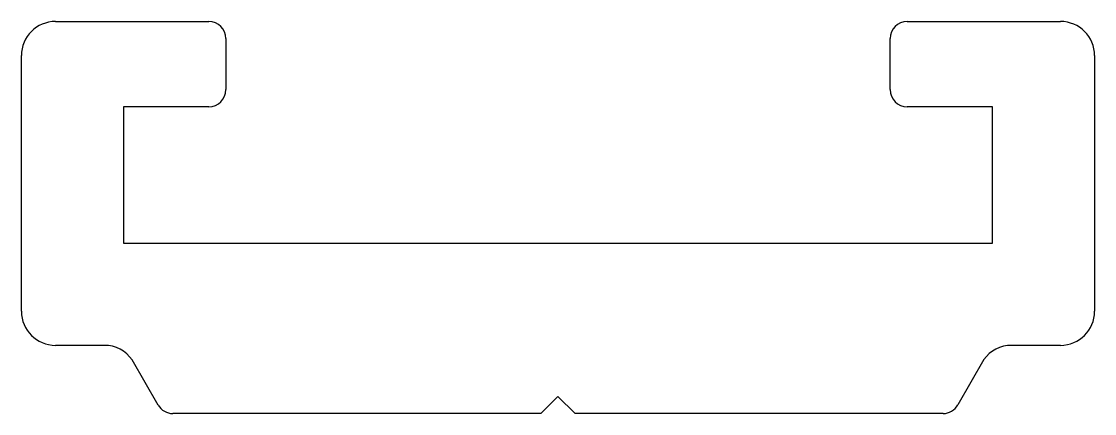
# Model space of a CAD drawing. Extents: x 937.4 to 953.1, y 429.9 to 435.7.
import ezdxf

# ---------------------------------------------------------------- set-up
doc = ezdxf.new("R2010")
doc.units = 0
doc.layers.get('0').update_dxf_attribs({"linetype": 'CONTINUOUS'})

msp = doc.modelspace()

# ---------------------------------------------------------------- linework, layer by layer
for p, q in [((937.867, 435.698), (940.117, 435.698)), ((950.367, 435.698), (952.617, 435.698)), ((940.367, 435.448), (940.367, 434.698)), ((950.117, 434.698), (950.117, 435.448)), ((937.367, 431.448), (937.367, 435.198)), ((953.117, 435.198), (953.117, 431.448)), ((940.117, 434.448), (938.867, 434.448)), ((938.867, 434.448), (938.867, 432.448)), ((951.617, 434.448), (950.367, 434.448)), ((951.617, 432.448), (951.617, 434.448)), ((938.867, 432.448), (945.242, 432.448)), ((945.242, 432.448), (951.617, 432.448)), ((938.585, 430.948), (937.867, 430.948)), ((952.617, 430.948), (951.899, 430.948)), ((939.373, 430.073), (938.99, 430.734)), ((951.492, 430.739), (951.11, 430.074)), ((945.242, 430.198), (944.992, 429.948)), ((945.492, 429.948), (945.242, 430.198)), ((944.992, 429.948), (939.59, 429.948)), ((950.894, 429.948), (945.492, 429.948))]:
    msp.add_line(p, q)
for centre, radius, start, end in [((937.867, 435.198), 0.5, 90, 180), ((940.117, 435.448), 0.25, 360, 90), ((950.367, 435.448), 0.25, 90, 180), ((952.617, 435.198), 0.5, 360, 90), ((940.117, 434.698), 0.25, 270, 360), ((950.367, 434.698), 0.25, 180, 270), ((937.867, 431.448), 0.5, 180, 270), ((952.617, 431.448), 0.5, 270, 360), ((938.589, 430.466), 0.482, 33.7419, 90.4869), ((951.899, 430.448), 0.5, 90, 144.4654), ((939.59, 430.198), 0.25, 210.1063, 270), ((950.894, 430.198), 0.25, 270, 330.1608)]:
    msp.add_arc(centre, radius, start, end)

doc.saveas('drawing.dxf')
